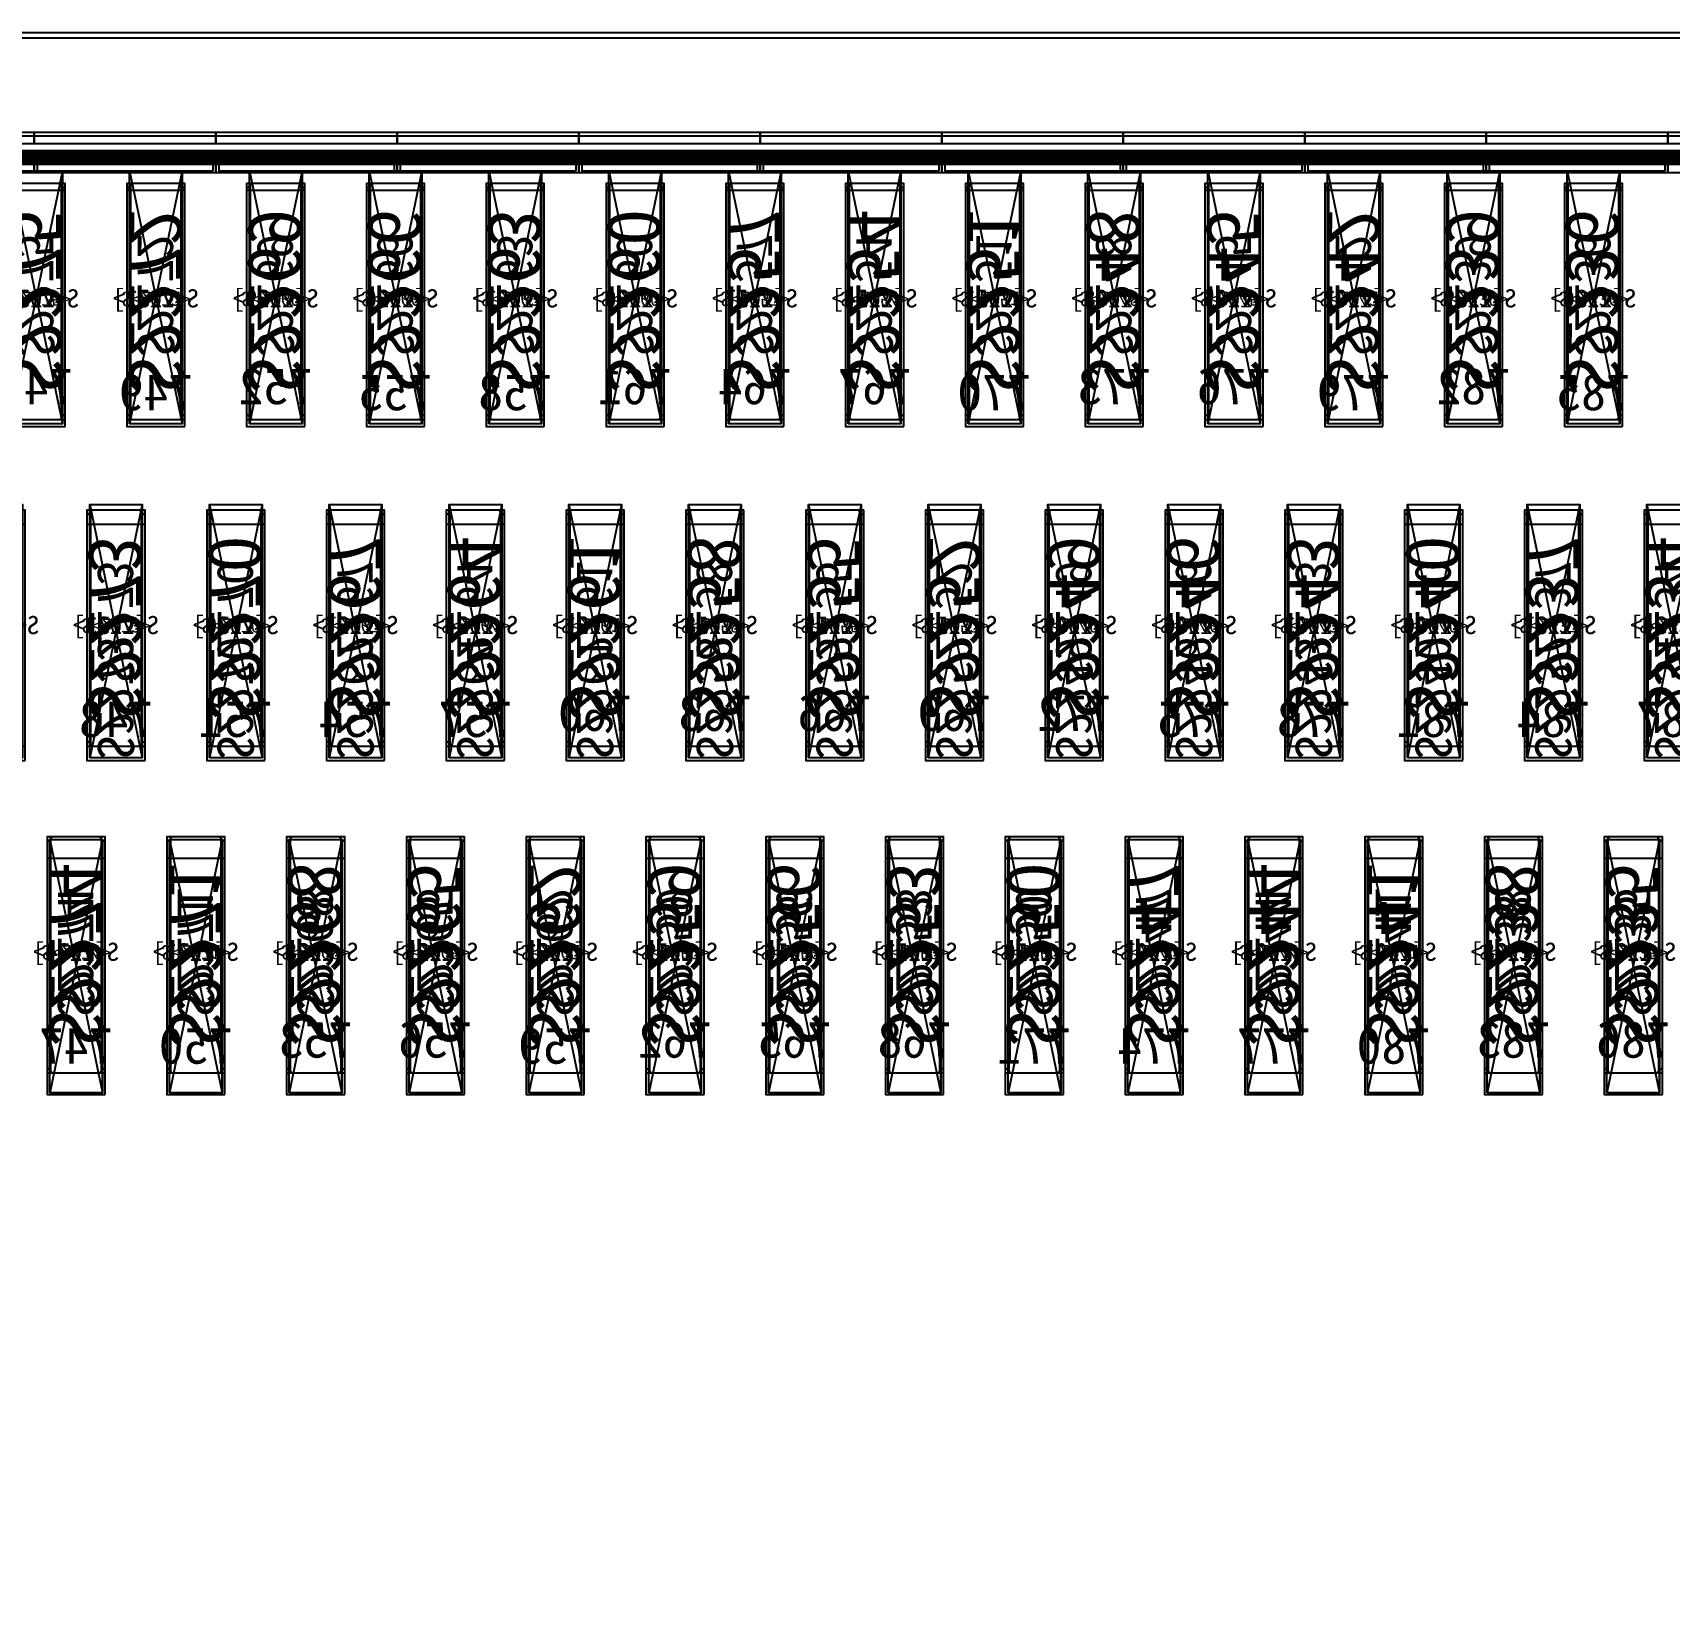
# Model space of a CAD drawing. Header units: millimetres. Extents: x 427 to 2444, y 137 to 817.
# Drawn here: x 1123.4964 to 1123.9472, y 301.2176 to 301.6514 of the extents above; entities that cross this region are included whole.
import ezdxf
from ezdxf.enums import TextEntityAlignment as Align

# ---------------------------------------------------------------- set-up
doc = ezdxf.new("R2010")
doc.units = ezdxf.units.MM
for name, color, linetype in [('L0', 211, 'Continuous'), ('L102', 91, 'Continuous'), ('L114', 213, 'Continuous'), ('L240', 60, 'Continuous'), ('L241', 200, 'Continuous'), ('L242', 51, 'Continuous'), ('L245', 53, 'Continuous'), ('L246', 93, 'Continuous'), ('L247', 13, 'Continuous'), ('L59', 140, 'Continuous'), ('L63', 4, 'Continuous'), ('L98', 150, 'Continuous')]:
    doc.layers.add(name, color=color, linetype=linetype)
doc.styles.add('txt', font='simhei.ttf')

# ---------------------------------------------------------------- blocks, each defined once
blk = doc.blocks.new('HX8394_F_PAD')
at = {"layer": 'L0'}
blk.add_lwpolyline([(-13.86, -0.4025), (-13.86, 0.4025), (13.86, 0.4025), (13.86, -0.4025), (-13.86, -0.4025)], close=True, dxfattribs=at)
at = {"layer": 'L241'}
blk.add_lwpolyline([(-13.9, -0.435), (-13.9, 0.435), (13.9, 0.435), (13.9, -0.435), (-13.9, -0.435)], close=True, dxfattribs=at)
at = {"layer": 'L242'}
for points in [[(11.714, 0.3285), (11.7125, 0.33), (11.7125, 0.392), (11.714, 0.3935), (11.727, 0.3935), (11.7285, 0.392), (11.7285, 0.33), (11.727, 0.3285), (11.714, 0.3285)], [(11.747, 0.3285), (11.7455, 0.33), (11.7455, 0.392), (11.747, 0.3935), (11.76, 0.3935), (11.7615, 0.392), (11.7615, 0.33), (11.76, 0.3285), (11.747, 0.3285)], [(11.78, 0.3285), (11.7785, 0.33), (11.7785, 0.392), (11.78, 0.3935), (11.793, 0.3935), (11.7945, 0.392), (11.7945, 0.33), (11.793, 0.3285), (11.78, 0.3285)], [(11.813, 0.3285), (11.8115, 0.33), (11.8115, 0.392), (11.813, 0.3935), (11.826, 0.3935), (11.8275, 0.392), (11.8275, 0.33), (11.826, 0.3285), (11.813, 0.3285)], [(11.846, 0.3285), (11.8445, 0.33), (11.8445, 0.392), (11.846, 0.3935), (11.859, 0.3935), (11.8605, 0.392), (11.8605, 0.33), (11.859, 0.3285), (11.846, 0.3285)], [(11.879, 0.3285), (11.8775, 0.33), (11.8775, 0.392), (11.879, 0.3935), (11.892, 0.3935), (11.8935, 0.392), (11.8935, 0.33), (11.892, 0.3285), (11.879, 0.3285)], [(11.912, 0.3285), (11.9105, 0.33), (11.9105, 0.392), (11.912, 0.3935), (11.925, 0.3935), (11.9265, 0.392), (11.9265, 0.33), (11.925, 0.3285), (11.912, 0.3285)], [(11.945, 0.3285), (11.9435, 0.33), (11.9435, 0.392), (11.945, 0.3935), (11.958, 0.3935), (11.9595, 0.392), (11.9595, 0.33), (11.958, 0.3285), (11.945, 0.3285)], [(11.978, 0.3285), (11.9765, 0.33), (11.9765, 0.392), (11.978, 0.3935), (11.991, 0.3935), (11.9925, 0.392), (11.9925, 0.33), (11.991, 0.3285), (11.978, 0.3285)], [(12.011, 0.3285), (12.0095, 0.33), (12.0095, 0.392), (12.011, 0.3935), (12.024, 0.3935), (12.0255, 0.392), (12.0255, 0.33), (12.024, 0.3285), (12.011, 0.3285)], [(12.044, 0.3285), (12.0425, 0.33), (12.0425, 0.392), (12.044, 0.3935), (12.057, 0.3935), (12.0585, 0.392), (12.0585, 0.33), (12.057, 0.3285), (12.044, 0.3285)], [(12.077, 0.3285), (12.0755, 0.33), (12.0755, 0.392), (12.077, 0.3935), (12.09, 0.3935), (12.0915, 0.392), (12.0915, 0.33), (12.09, 0.3285), (12.077, 0.3285)], [(12.11, 0.3285), (12.1085, 0.33), (12.1085, 0.392), (12.11, 0.3935), (12.123, 0.3935), (12.1245, 0.392), (12.1245, 0.33), (12.123, 0.3285), (12.11, 0.3285)], [(12.143, 0.3285), (12.1415, 0.33), (12.1415, 0.392), (12.143, 0.3935), (12.156, 0.3935), (12.1575, 0.392), (12.1575, 0.33), (12.156, 0.3285), (12.143, 0.3285)], [(11.692, 0.2385), (11.6905, 0.24), (11.6905, 0.302), (11.692, 0.3035), (11.705, 0.3035), (11.7065, 0.302), (11.7065, 0.24), (11.705, 0.2385), (11.692, 0.2385)], [(11.725, 0.2385), (11.7235, 0.24), (11.7235, 0.302), (11.725, 0.3035), (11.738, 0.3035), (11.7395, 0.302), (11.7395, 0.24), (11.738, 0.2385), (11.725, 0.2385)], [(11.758, 0.2385), (11.7565, 0.24), (11.7565, 0.302), (11.758, 0.3035), (11.771, 0.3035), (11.7725, 0.302), (11.7725, 0.24), (11.771, 0.2385), (11.758, 0.2385)], [(11.791, 0.2385), (11.7895, 0.24), (11.7895, 0.302), (11.791, 0.3035), (11.804, 0.3035), (11.8055, 0.302), (11.8055, 0.24), (11.804, 0.2385), (11.791, 0.2385)], [(11.824, 0.2385), (11.8225, 0.24), (11.8225, 0.302), (11.824, 0.3035), (11.837, 0.3035), (11.8385, 0.302), (11.8385, 0.24), (11.837, 0.2385), (11.824, 0.2385)], [(11.857, 0.2385), (11.8555, 0.24), (11.8555, 0.302), (11.857, 0.3035), (11.87, 0.3035), (11.8715, 0.302), (11.8715, 0.24), (11.87, 0.2385), (11.857, 0.2385)], [(11.89, 0.2385), (11.8885, 0.24), (11.8885, 0.302), (11.89, 0.3035), (11.903, 0.3035), (11.9045, 0.302), (11.9045, 0.24), (11.903, 0.2385), (11.89, 0.2385)], [(11.923, 0.2385), (11.9215, 0.24), (11.9215, 0.302), (11.923, 0.3035), (11.936, 0.3035), (11.9375, 0.302), (11.9375, 0.24), (11.936, 0.2385), (11.923, 0.2385)], [(11.956, 0.2385), (11.9545, 0.24), (11.9545, 0.302), (11.956, 0.3035), (11.969, 0.3035), (11.9705, 0.302), (11.9705, 0.24), (11.969, 0.2385), (11.956, 0.2385)], [(11.989, 0.2385), (11.9875, 0.24), (11.9875, 0.302), (11.989, 0.3035), (12.002, 0.3035), (12.0035, 0.302), (12.0035, 0.24), (12.002, 0.2385), (11.989, 0.2385)], [(12.022, 0.2385), (12.0205, 0.24), (12.0205, 0.302), (12.022, 0.3035), (12.035, 0.3035), (12.0365, 0.302), (12.0365, 0.24), (12.035, 0.2385), (12.022, 0.2385)], [(12.055, 0.2385), (12.0535, 0.24), (12.0535, 0.302), (12.055, 0.3035), (12.068, 0.3035), (12.0695, 0.302), (12.0695, 0.24), (12.068, 0.2385), (12.055, 0.2385)], [(12.088, 0.2385), (12.0865, 0.24), (12.0865, 0.302), (12.088, 0.3035), (12.101, 0.3035), (12.1025, 0.302), (12.1025, 0.24), (12.101, 0.2385), (12.088, 0.2385)], [(12.121, 0.2385), (12.1195, 0.24), (12.1195, 0.302), (12.121, 0.3035), (12.134, 0.3035), (12.1355, 0.302), (12.1355, 0.24), (12.134, 0.2385), (12.121, 0.2385)], [(11.703, 0.1485), (11.7015, 0.15), (11.7015, 0.212), (11.703, 0.2135), (11.716, 0.2135), (11.7175, 0.212), (11.7175, 0.15), (11.716, 0.1485), (11.703, 0.1485)], [(11.736, 0.1485), (11.7345, 0.15), (11.7345, 0.212), (11.736, 0.2135), (11.749, 0.2135), (11.7505, 0.212), (11.7505, 0.15), (11.749, 0.1485), (11.736, 0.1485)], [(11.769, 0.1485), (11.7675, 0.15), (11.7675, 0.212), (11.769, 0.2135), (11.782, 0.2135), (11.7835, 0.212), (11.7835, 0.15), (11.782, 0.1485), (11.769, 0.1485)], [(11.802, 0.1485), (11.8005, 0.15), (11.8005, 0.212), (11.802, 0.2135), (11.815, 0.2135), (11.8165, 0.212), (11.8165, 0.15), (11.815, 0.1485), (11.802, 0.1485)], [(11.835, 0.1485), (11.8335, 0.15), (11.8335, 0.212), (11.835, 0.2135), (11.848, 0.2135), (11.8495, 0.212), (11.8495, 0.15), (11.848, 0.1485), (11.835, 0.1485)], [(11.868, 0.1485), (11.8665, 0.15), (11.8665, 0.212), (11.868, 0.2135), (11.881, 0.2135), (11.8825, 0.212), (11.8825, 0.15), (11.881, 0.1485), (11.868, 0.1485)], [(11.901, 0.1485), (11.8995, 0.15), (11.8995, 0.212), (11.901, 0.2135), (11.914, 0.2135), (11.9155, 0.212), (11.9155, 0.15), (11.914, 0.1485), (11.901, 0.1485)], [(11.934, 0.1485), (11.9325, 0.15), (11.9325, 0.212), (11.934, 0.2135), (11.947, 0.2135), (11.9485, 0.212), (11.9485, 0.15), (11.947, 0.1485), (11.934, 0.1485)], [(11.967, 0.1485), (11.9655, 0.15), (11.9655, 0.212), (11.967, 0.2135), (11.98, 0.2135), (11.9815, 0.212), (11.9815, 0.15), (11.98, 0.1485), (11.967, 0.1485)], [(12, 0.1485), (11.9985, 0.15), (11.9985, 0.212), (12, 0.2135), (12.013, 0.2135), (12.0145, 0.212), (12.0145, 0.15), (12.013, 0.1485), (12, 0.1485)], [(12.033, 0.1485), (12.0315, 0.15), (12.0315, 0.212), (12.033, 0.2135), (12.046, 0.2135), (12.0475, 0.212), (12.0475, 0.15), (12.046, 0.1485), (12.033, 0.1485)], [(12.066, 0.1485), (12.0645, 0.15), (12.0645, 0.212), (12.066, 0.2135), (12.079, 0.2135), (12.0805, 0.212), (12.0805, 0.15), (12.079, 0.1485), (12.066, 0.1485)], [(12.099, 0.1485), (12.0975, 0.15), (12.0975, 0.212), (12.099, 0.2135), (12.112, 0.2135), (12.1135, 0.212), (12.1135, 0.15), (12.112, 0.1485), (12.099, 0.1485)], [(12.132, 0.1485), (12.1305, 0.15), (12.1305, 0.212), (12.132, 0.2135), (12.145, 0.2135), (12.1465, 0.212), (12.1465, 0.15), (12.145, 0.1485), (12.132, 0.1485)]]:
    blk.add_lwpolyline(points, close=True, dxfattribs=at)
at = {"layer": 'L247', "style": 'txt'}
for s, p in [('S2236', (11.7205, 0.362666)), ('S2239', (11.7535, 0.362666)), ('S2242', (11.7865, 0.362666)), ('S2245', (11.8195, 0.362666)), ('S2248', (11.8525, 0.362666)), ('S2251', (11.8855, 0.362666)), ('S2254', (11.9185, 0.362666)), ('S2257', (11.9515, 0.362666)), ('S2260', (11.9845, 0.362666)), ('S2263', (12.0175, 0.362666)), ('S2266', (12.0505, 0.362666)), ('S2269', (12.0835, 0.362666)), ('S2272', (12.1165, 0.362666)), ('S2275', (12.1495, 0.362666)), ('S2234', (11.6985, 0.272666)), ('S2237', (11.7315, 0.272666)), ('S2240', (11.7645, 0.272666)), ('S2243', (11.7975, 0.272666)), ('S2246', (11.8305, 0.272666)), ('S2249', (11.8635, 0.272666)), ('S2252', (11.8965, 0.272666)), ('S2255', (11.9295, 0.272666)), ('S2258', (11.9625, 0.272666)), ('S2261', (11.9955, 0.272666)), ('S2264', (12.0285, 0.272666)), ('S2267', (12.0615, 0.272666)), ('S2270', (12.0945, 0.272666)), ('S2273', (12.1275, 0.272666)), ('S2235', (11.7095, 0.182666)), ('S2238', (11.7425, 0.182666)), ('S2241', (11.7755, 0.182666)), ('S2244', (11.8085, 0.182666)), ('S2247', (11.8415, 0.182666)), ('S2250', (11.8745, 0.182666)), ('S2253', (11.9075, 0.182666)), ('S2256', (11.9405, 0.182666)), ('S2259', (11.9735, 0.182666)), ('S2262', (12.0065, 0.182666)), ('S2265', (12.0395, 0.182666)), ('S2268', (12.0725, 0.182666)), ('S2271', (12.1055, 0.182666)), ('S2274', (12.1385, 0.182666))]:
    blk.add_text(s, height=0.01, rotation=90, dxfattribs=at).set_placement(p, align=Align.MIDDLE_CENTER)
blk = doc.blocks.new('NTBUMP_65X16')
at = {"layer": 'L242'}
blk.add_lwpolyline([(-0.008, -0.0325), (-0.008, 0.0325), (0.008, 0.0325), (0.008, -0.0325), (-0.008, -0.0325)], close=True, dxfattribs=at)
blk = doc.blocks.new('ILI9881C_AA_NTBUMP_PM_875UM')
at = {"layer": 'L241'}
blk.add_lwpolyline([(-13.92, -0.4375), (-13.92, 0.4375), (13.92, 0.4375), (13.92, -0.4375), (-13.92, -0.4375)], close=True, dxfattribs=at)
at = {"rotation": 180}
for p in [(11.7205, 0.365), (11.7535, 0.365), (11.7865, 0.365), (11.8195, 0.365), (11.8525, 0.365), (11.8855, 0.365), (11.9185, 0.365), (11.9515, 0.365), (11.9845, 0.365), (12.0175, 0.365), (12.0505, 0.365), (12.0835, 0.365), (12.1165, 0.365), (12.1495, 0.365), (11.6985, 0.275), (11.7315, 0.275), (11.7645, 0.275), (11.7975, 0.275), (11.8305, 0.275), (11.8635, 0.275), (11.8965, 0.275), (11.9295, 0.275), (11.9625, 0.275), (11.9955, 0.275), (12.0285, 0.275), (12.0615, 0.275), (12.0945, 0.275), (12.1275, 0.275), (11.7095, 0.185), (11.7425, 0.185), (11.7755, 0.185), (11.8085, 0.185), (11.8415, 0.185), (11.8745, 0.185), (11.9075, 0.185), (11.9405, 0.185), (11.9735, 0.185), (12.0065, 0.185), (12.0395, 0.185), (12.0725, 0.185), (12.1055, 0.185), (12.1385, 0.185)]:
    blk.add_blockref('NTBUMP_65X16', p, dxfattribs=at)
at = {"layer": 'L246', "style": 'txt'}
for s, p in [('S2236', (11.7205, 0.365)), ('S2239', (11.7535, 0.365)), ('S2242', (11.7865, 0.365)), ('S2245', (11.8195, 0.365)), ('S2248', (11.8525, 0.365)), ('S2251', (11.8855, 0.365)), ('S2254', (11.9185, 0.365)), ('S2257', (11.9515, 0.365)), ('S2260', (11.9845, 0.365)), ('S2263', (12.0175, 0.365)), ('S2266', (12.0505, 0.365)), ('S2269', (12.0835, 0.365)), ('S2272', (12.1165, 0.365)), ('S2275', (12.1495, 0.365)), ('S2234', (11.6985, 0.275)), ('S2237', (11.7315, 0.275)), ('S2240', (11.7645, 0.275)), ('S2243', (11.7975, 0.275)), ('S2246', (11.8305, 0.275)), ('S2249', (11.8635, 0.275)), ('S2252', (11.8965, 0.275)), ('S2255', (11.9295, 0.275)), ('S2258', (11.9625, 0.275)), ('S2261', (11.9955, 0.275)), ('S2264', (12.0285, 0.275)), ('S2267', (12.0615, 0.275)), ('S2270', (12.0945, 0.275)), ('S2273', (12.1275, 0.275)), ('S2235', (11.7095, 0.185)), ('S2238', (11.7425, 0.185)), ('S2241', (11.7755, 0.185)), ('S2244', (11.8085, 0.185)), ('S2247', (11.8415, 0.185)), ('S2250', (11.8745, 0.185)), ('S2253', (11.9075, 0.185)), ('S2256', (11.9405, 0.185)), ('S2259', (11.9735, 0.185)), ('S2262', (12.0065, 0.185)), ('S2265', (12.0395, 0.185)), ('S2268', (12.0725, 0.185)), ('S2271', (12.1055, 0.185)), ('S2274', (12.1385, 0.185))]:
    blk.add_text(s, height=0.015, rotation=90, dxfattribs=at).set_placement(p, align=Align.MIDDLE_CENTER)
for s, p in [('785', (11.7205, 0.34)), ('782', (11.7535, 0.341666)), ('779', (11.7865, 0.34)), ('776', (11.8195, 0.341666)), ('773', (11.8525, 0.341666)), ('770', (11.8855, 0.34)), ('767', (11.9185, 0.341666)), ('764', (11.9515, 0.341666)), ('761', (11.9845, 0.341666)), ('758', (12.0175, 0.34)), ('755', (12.0505, 0.34)), ('752', (12.0835, 0.341666)), ('749', (12.1165, 0.34)), ('746', (12.1495, 0.341666)), ('787', (11.6985, 0.25)), ('784', (11.7315, 0.25)), ('781', (11.7645, 0.25)), ('778', (11.7975, 0.25)), ('775', (11.8305, 0.25)), ('772', (11.8635, 0.251666)), ('769', (11.8965, 0.251666)), ('766', (11.9295, 0.251666)), ('763', (11.9625, 0.251666)), ('760', (11.9955, 0.251666)), ('757', (12.0285, 0.25)), ('754', (12.0615, 0.25)), ('751', (12.0945, 0.25)), ('748', (12.1275, 0.25)), ('786', (11.7095, 0.161666)), ('783', (11.7425, 0.161666)), ('780', (11.7755, 0.16)), ('777', (11.8085, 0.16)), ('774', (11.8415, 0.16)), ('771', (11.8745, 0.16)), ('768', (11.9075, 0.161666)), ('765', (11.9405, 0.161666)), ('762', (11.9735, 0.161666)), ('759', (12.0065, 0.16)), ('756', (12.0395, 0.161666)), ('753', (12.0725, 0.161666)), ('750', (12.1055, 0.16)), ('747', (12.1385, 0.16))]:
    blk.add_text(s, height=0.01, dxfattribs=at).set_placement(p, align=Align.MIDDLE_CENTER)
blk = doc.blocks.new('OUT_3BUMP')
at = {"layer": 'L242'}
for points in [[(0, 0.206), (0, 0.271), (0.016, 0.271), (0.016, 0.206), (0, 0.206)], [(0.011, 0.116), (0.011, 0.181), (0.027, 0.181), (0.027, 0.116), (0.011, 0.116)], [(0.022, 0.026), (0.022, 0.091), (0.038, 0.091), (0.038, 0.026), (0.022, 0.026)]]:
    blk.add_lwpolyline(points, close=True, dxfattribs=at)
blk = doc.blocks.new('JD9365Z_PAD_20170829_Y880')
at = {"layer": 'L241'}
blk.add_lwpolyline([(-13.95, -0.41), (-13.95, 0.41), (13.95, 0.41), (13.95, -0.41), (-13.95, -0.41)], close=True, dxfattribs=at)
at = {"row_count": 1, "column_count": 372, "row_spacing": 0.245, "column_spacing": 0.033}
blk.add_blockref('OUT_3BUMP', (1.3835, 0.13), dxfattribs=at)
at = {"layer": 'L240', "style": 'txt'}
for s, p in [('S[1996]', (11.7205, 0.369333)), ('S[1999]', (11.7535, 0.369333)), ('S[2002]', (11.7865, 0.369333)), ('S[2005]', (11.8195, 0.369333)), ('S[2008]', (11.8525, 0.369333)), ('S[2011]', (11.8855, 0.369333)), ('S[2014]', (11.9185, 0.369333)), ('S[2017]', (11.9515, 0.369333)), ('S[2020]', (11.9845, 0.369333)), ('S[2023]', (12.0175, 0.369333)), ('S[2026]', (12.0505, 0.369333)), ('S[2029]', (12.0835, 0.369333)), ('S[2032]', (12.1165, 0.369333)), ('S[2035]', (12.1495, 0.369333)), ('S[1994]', (11.6985, 0.279333)), ('S[1997]', (11.7315, 0.279333)), ('S[2000]', (11.7645, 0.279333)), ('S[2003]', (11.7975, 0.279333)), ('S[2006]', (11.8305, 0.279333)), ('S[2009]', (11.8635, 0.279333)), ('S[2012]', (11.8965, 0.279333)), ('S[2015]', (11.9295, 0.279333)), ('S[2018]', (11.9625, 0.279333)), ('S[2021]', (11.9955, 0.279333)), ('S[2024]', (12.0285, 0.279333)), ('S[2027]', (12.0615, 0.279333)), ('S[2030]', (12.0945, 0.279333)), ('S[2033]', (12.1275, 0.279333)), ('S[2036]', (12.1605, 0.279333)), ('S[1995]', (11.7095, 0.189333)), ('S[1998]', (11.7425, 0.189333)), ('S[2001]', (11.7755, 0.189333)), ('S[2004]', (11.8085, 0.189333)), ('S[2007]', (11.8415, 0.189333)), ('S[2010]', (11.8745, 0.189333)), ('S[2013]', (11.9075, 0.189333)), ('S[2016]', (11.9405, 0.189333)), ('S[2019]', (11.9735, 0.189333)), ('S[2022]', (12.0065, 0.189333)), ('S[2025]', (12.0395, 0.189333)), ('S[2028]', (12.0725, 0.189333)), ('S[2031]', (12.1055, 0.189333)), ('S[2034]', (12.1385, 0.189333))]:
    blk.add_text(s, height=0.005, dxfattribs=at).set_placement(p, align=Align.MIDDLE_CENTER)
blk = doc.blocks.new('NV3052C3P_BUMP_ORI_20190911')
at = {"layer": 'L241'}
blk.add_lwpolyline([(-13.8, -0.398), (-13.8, 0.398), (13.8, 0.398), (13.8, -0.398), (-13.8, -0.398)], close=True, dxfattribs=at)
at = {"layer": 'L242'}
for points in [[(11.7125, 0.32), (11.7125, 0.385), (11.7285, 0.385), (11.7285, 0.32), (11.7125, 0.32)], [(11.7455, 0.32), (11.7455, 0.385), (11.7615, 0.385), (11.7615, 0.32), (11.7455, 0.32)], [(11.7785, 0.32), (11.7785, 0.385), (11.7945, 0.385), (11.7945, 0.32), (11.7785, 0.32)], [(11.8115, 0.32), (11.8115, 0.385), (11.8275, 0.385), (11.8275, 0.32), (11.8115, 0.32)], [(11.8445, 0.32), (11.8445, 0.385), (11.8605, 0.385), (11.8605, 0.32), (11.8445, 0.32)], [(11.8775, 0.32), (11.8775, 0.385), (11.8935, 0.385), (11.8935, 0.32), (11.8775, 0.32)], [(11.9105, 0.32), (11.9105, 0.385), (11.9265, 0.385), (11.9265, 0.32), (11.9105, 0.32)], [(11.9435, 0.32), (11.9435, 0.385), (11.9595, 0.385), (11.9595, 0.32), (11.9435, 0.32)], [(11.9765, 0.32), (11.9765, 0.385), (11.9925, 0.385), (11.9925, 0.32), (11.9765, 0.32)], [(12.0095, 0.32), (12.0095, 0.385), (12.0255, 0.385), (12.0255, 0.32), (12.0095, 0.32)], [(12.0425, 0.32), (12.0425, 0.385), (12.0585, 0.385), (12.0585, 0.32), (12.0425, 0.32)], [(12.0755, 0.32), (12.0755, 0.385), (12.0915, 0.385), (12.0915, 0.32), (12.0755, 0.32)], [(12.1085, 0.32), (12.1085, 0.385), (12.1245, 0.385), (12.1245, 0.32), (12.1085, 0.32)], [(12.1415, 0.32), (12.1415, 0.385), (12.1575, 0.385), (12.1575, 0.32), (12.1415, 0.32)], [(11.6905, 0.23), (11.6905, 0.295), (11.7065, 0.295), (11.7065, 0.23), (11.6905, 0.23)], [(11.7235, 0.23), (11.7235, 0.295), (11.7395, 0.295), (11.7395, 0.23), (11.7235, 0.23)], [(11.7565, 0.23), (11.7565, 0.295), (11.7725, 0.295), (11.7725, 0.23), (11.7565, 0.23)], [(11.7895, 0.23), (11.7895, 0.295), (11.8055, 0.295), (11.8055, 0.23), (11.7895, 0.23)], [(11.8225, 0.23), (11.8225, 0.295), (11.8385, 0.295), (11.8385, 0.23), (11.8225, 0.23)], [(11.8555, 0.23), (11.8555, 0.295), (11.8715, 0.295), (11.8715, 0.23), (11.8555, 0.23)], [(11.8885, 0.23), (11.8885, 0.295), (11.9045, 0.295), (11.9045, 0.23), (11.8885, 0.23)], [(11.9215, 0.23), (11.9215, 0.295), (11.9375, 0.295), (11.9375, 0.23), (11.9215, 0.23)], [(11.9545, 0.23), (11.9545, 0.295), (11.9705, 0.295), (11.9705, 0.23), (11.9545, 0.23)], [(11.9875, 0.23), (11.9875, 0.295), (12.0035, 0.295), (12.0035, 0.23), (11.9875, 0.23)], [(12.0205, 0.23), (12.0205, 0.295), (12.0365, 0.295), (12.0365, 0.23), (12.0205, 0.23)], [(12.0535, 0.23), (12.0535, 0.295), (12.0695, 0.295), (12.0695, 0.23), (12.0535, 0.23)], [(12.0865, 0.23), (12.0865, 0.295), (12.1025, 0.295), (12.1025, 0.23), (12.0865, 0.23)], [(12.1195, 0.23), (12.1195, 0.295), (12.1355, 0.295), (12.1355, 0.23), (12.1195, 0.23)], [(11.7015, 0.14), (11.7015, 0.205), (11.7175, 0.205), (11.7175, 0.14), (11.7015, 0.14)], [(11.7345, 0.14), (11.7345, 0.205), (11.7505, 0.205), (11.7505, 0.14), (11.7345, 0.14)], [(11.7675, 0.14), (11.7675, 0.205), (11.7835, 0.205), (11.7835, 0.14), (11.7675, 0.14)], [(11.8005, 0.14), (11.8005, 0.205), (11.8165, 0.205), (11.8165, 0.14), (11.8005, 0.14)], [(11.8335, 0.14), (11.8335, 0.205), (11.8495, 0.205), (11.8495, 0.14), (11.8335, 0.14)], [(11.8665, 0.14), (11.8665, 0.205), (11.8825, 0.205), (11.8825, 0.14), (11.8665, 0.14)], [(11.8995, 0.14), (11.8995, 0.205), (11.9155, 0.205), (11.9155, 0.14), (11.8995, 0.14)], [(11.9325, 0.14), (11.9325, 0.205), (11.9485, 0.205), (11.9485, 0.14), (11.9325, 0.14)], [(11.9655, 0.14), (11.9655, 0.205), (11.9815, 0.205), (11.9815, 0.14), (11.9655, 0.14)], [(11.9985, 0.14), (11.9985, 0.205), (12.0145, 0.205), (12.0145, 0.14), (11.9985, 0.14)], [(12.0315, 0.14), (12.0315, 0.205), (12.0475, 0.205), (12.0475, 0.14), (12.0315, 0.14)], [(12.0645, 0.14), (12.0645, 0.205), (12.0805, 0.205), (12.0805, 0.14), (12.0645, 0.14)], [(12.0975, 0.14), (12.0975, 0.205), (12.1135, 0.205), (12.1135, 0.14), (12.0975, 0.14)], [(12.1305, 0.14), (12.1305, 0.205), (12.1465, 0.205), (12.1465, 0.14), (12.1305, 0.14)]]:
    blk.add_lwpolyline(points, close=True, dxfattribs=at)
at = {"layer": 'L245', "style": 'txt'}
for s, p in [('S<2236>', (11.720473, 0.353333)), ('S<2239>', (11.753473, 0.353333)), ('S<2242>', (11.786473, 0.353333)), ('S<2245>', (11.819473, 0.353333)), ('S<2248>', (11.852473, 0.353333)), ('S<2251>', (11.885473, 0.353333)), ('S<2254>', (11.918473, 0.353333)), ('S<2257>', (11.951473, 0.353333)), ('S<2260>', (11.984473, 0.353333)), ('S<2263>', (12.017473, 0.353333)), ('S<2266>', (12.050473, 0.353333)), ('S<2269>', (12.083473, 0.353333)), ('S<2272>', (12.116473, 0.353333)), ('S<2275>', (12.149473, 0.353333)), ('S<2234>', (11.698473, 0.263333)), ('S<2237>', (11.731473, 0.263333)), ('S<2240>', (11.764473, 0.263333)), ('S<2243>', (11.797473, 0.263333)), ('S<2246>', (11.830473, 0.263333)), ('S<2249>', (11.863473, 0.263333)), ('S<2252>', (11.896473, 0.263333)), ('S<2255>', (11.929473, 0.263333)), ('S<2258>', (11.962473, 0.263333)), ('S<2261>', (11.995473, 0.263333)), ('S<2264>', (12.028473, 0.263333)), ('S<2267>', (12.061473, 0.263333)), ('S<2270>', (12.094473, 0.263333)), ('S<2273>', (12.127473, 0.263333)), ('S<2276>', (12.160473, 0.263333)), ('S<2235>', (11.709473, 0.173333)), ('S<2238>', (11.742473, 0.173333)), ('S<2241>', (11.775473, 0.173333)), ('S<2244>', (11.808473, 0.173333)), ('S<2247>', (11.841473, 0.173333)), ('S<2250>', (11.874473, 0.173333)), ('S<2253>', (11.907473, 0.173333)), ('S<2256>', (11.940473, 0.173333)), ('S<2259>', (11.973473, 0.173333)), ('S<2262>', (12.006473, 0.173333)), ('S<2265>', (12.039473, 0.173333)), ('S<2268>', (12.072473, 0.173333)), ('S<2271>', (12.105473, 0.173333)), ('S<2274>', (12.138473, 0.173333))]:
    blk.add_text(s, height=0.005, dxfattribs=at).set_placement(p, align=Align.MIDDLE_CENTER)
blk = doc.blocks.new('BUMP_14_65')
at = {"layer": 'L242'}
blk.add_lwpolyline([(-0.007, -0.022), (-0.007, 0.043), (0.007, 0.043), (0.007, -0.022), (-0.007, -0.022)], close=True, dxfattribs=at)
blk = doc.blocks.new('FL11283_A_OTHER')
at = {"layer": 'L102'}
blk.add_lwpolyline([(0, 0), (0, 0.41), (13.86, 0.41), (13.86, 0), (0, 0)], close=True, dxfattribs=at)
at = {"layer": 'L241'}
blk.add_lwpolyline([(-13.86, -0.41), (-13.86, 0.41), (13.86, 0.41), (13.86, 0.404), (-13.854, 0.404), (-13.854, -0.404), (13.854, -0.404), (13.854, 0.404), (13.86, 0.404), (13.86, -0.41), (-13.86, -0.41)], close=True, dxfattribs=at)
at = {"layer": 'L59'}
blk.add_lwpolyline([(-13.86, -0.41), (-13.86, 0.41), (13.86, 0.41), (13.86, -0.41), (-13.86, -0.41)], close=True, dxfattribs=at)
for p in [(11.7205, 0.358), (11.7535, 0.358), (11.7865, 0.358), (11.8195, 0.358), (11.8525, 0.358), (11.8855, 0.358), (11.9185, 0.358), (11.9515, 0.358), (11.9845, 0.358), (12.0175, 0.358), (12.0505, 0.358), (12.0835, 0.358), (12.1165, 0.358), (12.1495, 0.358), (11.6985, 0.268), (11.7315, 0.268), (11.7645, 0.268), (11.7975, 0.268), (11.8305, 0.268), (11.8635, 0.268), (11.8965, 0.268), (11.9295, 0.268), (11.9625, 0.268), (11.9955, 0.268), (12.0285, 0.268), (12.0615, 0.268), (12.0945, 0.268), (12.1275, 0.268), (11.7095, 0.178), (11.7425, 0.178), (11.7755, 0.178), (11.8085, 0.178), (11.8415, 0.178), (11.8745, 0.178), (11.9075, 0.178), (11.9405, 0.178), (11.9735, 0.178), (12.0065, 0.178), (12.0395, 0.178), (12.0725, 0.178), (12.1055, 0.178), (12.1385, 0.178)]:
    blk.add_blockref('BUMP_14_65', p)
at = {"layer": 'L102', "style": 'txt'}
for s, p in [('S2236', (11.7205, 0.370166)), ('S2239', (11.7535, 0.370166)), ('S2242', (11.7865, 0.370166)), ('S2245', (11.8195, 0.370166)), ('S2248', (11.8525, 0.370166)), ('S2251', (11.8855, 0.370166)), ('S2254', (11.9185, 0.370166)), ('S2257', (11.9515, 0.370166)), ('S2260', (11.9845, 0.370166)), ('S2263', (12.0175, 0.370166)), ('S2266', (12.0505, 0.370166)), ('S2269', (12.0835, 0.370166)), ('S2272', (12.1165, 0.370166)), ('S2275', (12.1495, 0.370166)), ('S2234', (11.6985, 0.259166)), ('S2237', (11.7315, 0.259166)), ('S2240', (11.7645, 0.259166)), ('S2243', (11.7975, 0.259166)), ('S2246', (11.8305, 0.259166)), ('S2249', (11.8635, 0.259166)), ('S2252', (11.8965, 0.259166)), ('S2255', (11.9295, 0.259166)), ('S2258', (11.9625, 0.259166)), ('S2261', (11.9955, 0.259166)), ('S2264', (12.0285, 0.259166)), ('S2267', (12.0615, 0.259166)), ('S2270', (12.0945, 0.259166)), ('S2273', (12.1275, 0.259166)), ('S2235', (11.7095, 0.188166)), ('S2238', (11.7425, 0.188166)), ('S2241', (11.7755, 0.188166)), ('S2244', (11.8085, 0.188166)), ('S2247', (11.8415, 0.188166)), ('S2250', (11.8745, 0.188166)), ('S2253', (11.9075, 0.188166)), ('S2256', (11.9405, 0.188166)), ('S2259', (11.9735, 0.188166)), ('S2262', (12.0065, 0.188166)), ('S2265', (12.0395, 0.188166)), ('S2268', (12.0725, 0.188166)), ('S2271', (12.1055, 0.188166)), ('S2274', (12.1385, 0.188166))]:
    blk.add_text(s, height=0.01, rotation=90, dxfattribs=at).set_placement(p, align=Align.MIDDLE_CENTER)
blk = doc.blocks.new('GC9702_LCDPAD_BUMP')
at = {"layer": 'L242'}
blk.add_lwpolyline([(-0.008, -0.0325), (-0.008, 0.0325), (0.008, 0.0325), (0.008, -0.0325), (-0.008, -0.0325)], close=True, dxfattribs=at)
blk = doc.blocks.new('GC9702_BUMP_NOCOMPENSATION')
at = {"layer": 'L114', "const_width": 0.004}
for points in [[(11.65, 0.378), (11.7, 0.378)], [(11.65, 0.378), (11.7, 0.378)], [(11.65, 0.378), (11.7, 0.378)], [(11.65, 0.378), (11.7, 0.378)], [(11.7, 0.378), (11.75, 0.378)], [(11.7, 0.378), (11.75, 0.378)], [(11.7, 0.378), (11.75, 0.378)], [(11.7, 0.378), (11.75, 0.378)], [(11.75, 0.378), (11.8, 0.378)], [(11.75, 0.378), (11.8, 0.378)], [(11.75, 0.378), (11.8, 0.378)], [(11.75, 0.378), (11.8, 0.378)], [(11.8, 0.378), (11.85, 0.378)], [(11.8, 0.378), (11.85, 0.378)], [(11.8, 0.378), (11.85, 0.378)], [(11.8, 0.378), (11.85, 0.378)], [(11.85, 0.378), (11.9, 0.378)], [(11.85, 0.378), (11.9, 0.378)], [(11.85, 0.378), (11.9, 0.378)], [(11.85, 0.378), (11.9, 0.378)], [(11.9, 0.378), (11.95, 0.378)], [(11.9, 0.378), (11.95, 0.378)], [(11.9, 0.378), (11.95, 0.378)], [(11.9, 0.378), (11.95, 0.378)], [(11.95, 0.378), (12, 0.378)], [(11.95, 0.378), (12, 0.378)], [(11.95, 0.378), (12, 0.378)], [(11.95, 0.378), (12, 0.378)], [(12, 0.378), (12.05, 0.378)], [(12, 0.378), (12.05, 0.378)], [(12, 0.378), (12.05, 0.378)], [(12, 0.378), (12.05, 0.378)], [(12.05, 0.378), (12.1, 0.378)], [(12.05, 0.378), (12.1, 0.378)], [(12.05, 0.378), (12.1, 0.378)], [(12.05, 0.378), (12.1, 0.378)], [(12.1, 0.378), (12.15, 0.378)], [(12.1, 0.378), (12.15, 0.378)], [(12.1, 0.378), (12.15, 0.378)], [(12.1, 0.378), (12.15, 0.378)], [(12.15, 0.378), (12.2, 0.378)], [(12.15, 0.378), (12.2, 0.378)], [(12.15, 0.378), (12.2, 0.378)], [(12.15, 0.378), (12.2, 0.378)]]:
    blk.add_lwpolyline(points, dxfattribs=at)
at = {"layer": 'L114'}
for points in [[(11.65, 0.374), (11.65, 0.38), (11.7, 0.38), (11.7, 0.374), (11.65, 0.374)], [(11.65, 0.374), (11.65, 0.38), (11.7, 0.38), (11.7, 0.374), (11.65, 0.374)], [(11.7, 0.374), (11.7, 0.38), (11.75, 0.38), (11.75, 0.374), (11.7, 0.374)], [(11.7, 0.374), (11.7, 0.38), (11.75, 0.38), (11.75, 0.374), (11.7, 0.374)], [(11.70074, 0.37443), (11.70074, 0.379), (11.74918, 0.379), (11.74918, 0.37443), (11.70074, 0.37443)], [(11.70074, 0.37443), (11.70074, 0.379), (11.74918, 0.379), (11.74918, 0.37443), (11.70074, 0.37443)], [(11.75, 0.374), (11.75, 0.38), (11.8, 0.38), (11.8, 0.374), (11.75, 0.374)], [(11.75, 0.374), (11.75, 0.38), (11.8, 0.38), (11.8, 0.374), (11.75, 0.374)], [(11.75074, 0.37443), (11.75074, 0.379), (11.79918, 0.379), (11.79918, 0.37443), (11.75074, 0.37443)], [(11.75074, 0.37443), (11.75074, 0.379), (11.79918, 0.379), (11.79918, 0.37443), (11.75074, 0.37443)], [(11.8, 0.374), (11.8, 0.38), (11.85, 0.38), (11.85, 0.374), (11.8, 0.374)], [(11.8, 0.374), (11.8, 0.38), (11.85, 0.38), (11.85, 0.374), (11.8, 0.374)], [(11.80074, 0.37443), (11.80074, 0.379), (11.84918, 0.379), (11.84918, 0.37443), (11.80074, 0.37443)], [(11.80074, 0.37443), (11.80074, 0.379), (11.84918, 0.379), (11.84918, 0.37443), (11.80074, 0.37443)], [(11.85, 0.374), (11.85, 0.38), (11.9, 0.38), (11.9, 0.374), (11.85, 0.374)], [(11.85, 0.374), (11.85, 0.38), (11.9, 0.38), (11.9, 0.374), (11.85, 0.374)], [(11.85074, 0.37443), (11.85074, 0.379), (11.89918, 0.379), (11.89918, 0.37443), (11.85074, 0.37443)], [(11.85074, 0.37443), (11.85074, 0.379), (11.89918, 0.379), (11.89918, 0.37443), (11.85074, 0.37443)], [(11.9, 0.374), (11.9, 0.38), (11.95, 0.38), (11.95, 0.374), (11.9, 0.374)], [(11.9, 0.374), (11.9, 0.38), (11.95, 0.38), (11.95, 0.374), (11.9, 0.374)], [(11.90074, 0.37443), (11.90074, 0.379), (11.94918, 0.379), (11.94918, 0.37443), (11.90074, 0.37443)], [(11.90074, 0.37443), (11.90074, 0.379), (11.94918, 0.379), (11.94918, 0.37443), (11.90074, 0.37443)], [(11.95, 0.374), (11.95, 0.38), (12, 0.38), (12, 0.374), (11.95, 0.374)], [(11.95, 0.374), (11.95, 0.38), (12, 0.38), (12, 0.374), (11.95, 0.374)], [(11.95074, 0.37443), (11.95074, 0.379), (11.99918, 0.379), (11.99918, 0.37443), (11.95074, 0.37443)], [(11.95074, 0.37443), (11.95074, 0.379), (11.99918, 0.379), (11.99918, 0.37443), (11.95074, 0.37443)], [(12, 0.374), (12, 0.38), (12.05, 0.38), (12.05, 0.374), (12, 0.374)], [(12, 0.374), (12, 0.38), (12.05, 0.38), (12.05, 0.374), (12, 0.374)], [(12.00074, 0.37443), (12.00074, 0.379), (12.04918, 0.379), (12.04918, 0.37443), (12.00074, 0.37443)], [(12.00074, 0.37443), (12.00074, 0.379), (12.04918, 0.379), (12.04918, 0.37443), (12.00074, 0.37443)], [(12.05, 0.374), (12.05, 0.38), (12.1, 0.38), (12.1, 0.374), (12.05, 0.374)], [(12.05, 0.374), (12.05, 0.38), (12.1, 0.38), (12.1, 0.374), (12.05, 0.374)], [(12.05074, 0.37443), (12.05074, 0.379), (12.09918, 0.379), (12.09918, 0.37443), (12.05074, 0.37443)], [(12.05074, 0.37443), (12.05074, 0.379), (12.09918, 0.379), (12.09918, 0.37443), (12.05074, 0.37443)], [(12.1, 0.374), (12.1, 0.38), (12.15, 0.38), (12.15, 0.374), (12.1, 0.374)], [(12.1, 0.374), (12.1, 0.38), (12.15, 0.38), (12.15, 0.374), (12.1, 0.374)], [(12.10074, 0.37443), (12.10074, 0.379), (12.14918, 0.379), (12.14918, 0.37443), (12.10074, 0.37443)], [(12.10074, 0.37443), (12.10074, 0.379), (12.14918, 0.379), (12.14918, 0.37443), (12.10074, 0.37443)], [(12.15, 0.374), (12.15, 0.38), (12.2, 0.38), (12.2, 0.374), (12.15, 0.374)], [(12.15, 0.374), (12.15, 0.38), (12.2, 0.38), (12.2, 0.374), (12.15, 0.374)]]:
    blk.add_lwpolyline(points, close=True, dxfattribs=at)
at = {"layer": 'L241'}
for points in [[(11.65, 0.382), (11.65, 0.385), (11.7, 0.385), (11.7, 0.382), (11.65, 0.382)], [(11.65, 0.382), (11.65, 0.385), (11.7, 0.385), (11.7, 0.382), (11.65, 0.382)], [(11.7, 0.382), (11.7, 0.385), (11.75, 0.385), (11.75, 0.382), (11.7, 0.382)], [(11.7, 0.382), (11.7, 0.385), (11.75, 0.385), (11.75, 0.382), (11.7, 0.382)], [(11.75, 0.382), (11.75, 0.385), (11.8, 0.385), (11.8, 0.382), (11.75, 0.382)], [(11.75, 0.382), (11.75, 0.385), (11.8, 0.385), (11.8, 0.382), (11.75, 0.382)], [(11.8, 0.382), (11.8, 0.385), (11.85, 0.385), (11.85, 0.382), (11.8, 0.382)], [(11.8, 0.382), (11.8, 0.385), (11.85, 0.385), (11.85, 0.382), (11.8, 0.382)], [(11.85, 0.382), (11.85, 0.385), (11.9, 0.385), (11.9, 0.382), (11.85, 0.382)], [(11.85, 0.382), (11.85, 0.385), (11.9, 0.385), (11.9, 0.382), (11.85, 0.382)], [(11.9, 0.382), (11.9, 0.385), (11.95, 0.385), (11.95, 0.382), (11.9, 0.382)], [(11.9, 0.382), (11.9, 0.385), (11.95, 0.385), (11.95, 0.382), (11.9, 0.382)], [(11.95, 0.382), (11.95, 0.385), (12, 0.385), (12, 0.382), (11.95, 0.382)], [(11.95, 0.382), (11.95, 0.385), (12, 0.385), (12, 0.382), (11.95, 0.382)], [(12, 0.382), (12, 0.385), (12.05, 0.385), (12.05, 0.382), (12, 0.382)], [(12, 0.382), (12, 0.385), (12.05, 0.385), (12.05, 0.382), (12, 0.382)], [(12.05, 0.382), (12.05, 0.385), (12.1, 0.385), (12.1, 0.382), (12.05, 0.382)], [(12.05, 0.382), (12.05, 0.385), (12.1, 0.385), (12.1, 0.382), (12.05, 0.382)], [(12.1, 0.382), (12.1, 0.385), (12.15, 0.385), (12.15, 0.382), (12.1, 0.382)], [(12.1, 0.382), (12.1, 0.385), (12.15, 0.385), (12.15, 0.382), (12.1, 0.382)], [(12.15, 0.382), (12.15, 0.385), (12.2, 0.385), (12.2, 0.382), (12.15, 0.382)], [(12.15, 0.382), (12.15, 0.385), (12.2, 0.385), (12.2, 0.382), (12.15, 0.382)]]:
    blk.add_lwpolyline(points, close=True, dxfattribs=at)
at = {"row_count": 1, "column_count": 413, "row_spacing": 0.065, "column_spacing": 0.033}
for p in [(0.0055, 0.3365), (0.0165, 0.2445), (0.0275, 0.1525)]:
    blk.add_blockref('GC9702_LCDPAD_BUMP', p, dxfattribs=at)
at = {"layer": 'L98', "style": 'txt'}
for s, p in [('S<2236>', (11.7205, 0.33917)), ('S<2239>', (11.7535, 0.33917)), ('S<2242>', (11.7865, 0.33917)), ('S<2245>', (11.8195, 0.33917)), ('S<2248>', (11.8525, 0.33917)), ('S<2251>', (11.8855, 0.33917)), ('S<2254>', (11.9185, 0.33917)), ('S<2257>', (11.9515, 0.33917)), ('S<2260>', (11.9845, 0.33917)), ('S<2263>', (12.0175, 0.33917)), ('S<2266>', (12.0505, 0.33917)), ('S<2269>', (12.0835, 0.33917)), ('S<2272>', (12.1165, 0.33917)), ('S<2275>', (12.1495, 0.33917)), ('S<2234>', (11.6985, 0.24917)), ('S<2237>', (11.7315, 0.24917)), ('S<2240>', (11.7645, 0.24917)), ('S<2243>', (11.7975, 0.24917)), ('S<2246>', (11.8305, 0.24917)), ('S<2249>', (11.8635, 0.24917)), ('S<2252>', (11.8965, 0.24917)), ('S<2255>', (11.9295, 0.24917)), ('S<2258>', (11.9625, 0.24917)), ('S<2261>', (11.9955, 0.24917)), ('S<2264>', (12.0285, 0.24917)), ('S<2267>', (12.0615, 0.24917)), ('S<2270>', (12.0945, 0.24917)), ('S<2273>', (12.1275, 0.24917)), ('S<2235>', (11.7095, 0.15917)), ('S<2238>', (11.7425, 0.15917)), ('S<2241>', (11.7755, 0.15917)), ('S<2244>', (11.8085, 0.15917)), ('S<2247>', (11.8415, 0.15917)), ('S<2250>', (11.8745, 0.15917)), ('S<2253>', (11.9075, 0.15917)), ('S<2256>', (11.9405, 0.15917)), ('S<2259>', (11.9735, 0.15917)), ('S<2262>', (12.0065, 0.15917)), ('S<2265>', (12.0395, 0.15917)), ('S<2268>', (12.0725, 0.15917)), ('S<2271>', (12.1055, 0.15917)), ('S<2274>', (12.1385, 0.15917))]:
    blk.add_text(s, height=0.004, rotation=180, dxfattribs=at).set_placement(p, align=Align.MIDDLE_CENTER)
blk = doc.blocks.new('IC_GDS_ALL')
for name, p in [('ILI9881C_AA_NTBUMP_PM_875UM', (0, 0)), ('HX8394_F_PAD', (0, 0.004)), ('GC9702_BUMP_NOCOMPENSATION', (0, 0.0265)), ('NV3052C3P_BUMP_ORI_20190911', (0, 0.0125)), ('JD9365Z_PAD_20170829_Y880', (0, -0.0035)), ('FL11283_A_OTHER', (0, -0.0035))]:
    blk.add_blockref(name, p)
blk = doc.blocks.new('OUTPUT_PAD_SD')
at = {"color": 5, "linetype": 'Continuous'}
blk.add_lwpolyline([(0.00225, 0.078), (0.01675, 0.00825), (0.01675, 0.078), (0.00225, 0.00825)], dxfattribs=at)
at = {"layer": 'L63', "color": 5}
blk.add_lwpolyline([(0.00225, 0.00825), (0.00225, 0.078), (0.01675, 0.078), (0.01675, 0.00825), (0.00225, 0.00825)], close=True, dxfattribs=at)
blk = doc.blocks.new('OUTPUT_PAD_GATE')
at = {"color": 5, "linetype": 'Continuous'}
blk.add_lwpolyline([(0.00175, 0.07125), (0.01625, 0.0015), (0.01625, 0.07125), (0.00175, 0.0015)], dxfattribs=at)
at = {"layer": 'L63', "color": 5}
blk.add_lwpolyline([(0.00175, 0.0015), (0.00175, 0.07125), (0.01625, 0.07125), (0.01625, 0.0015), (0.00175, 0.0015)], close=True, dxfattribs=at)
blk = doc.blocks.new('IC_PAD_ALL')
at = {"row_count": 1, "row_spacing": 0.0685, "column_spacing": 0.066}
for name, p, column_count in [('OUTPUT_PAD_GATE', (0.004, 0.68425), 414), ('OUTPUT_PAD_SD', (0.0365, 0.6775), 414), ('OUTPUT_PAD_GATE', (0.026, 0.59225), 414), ('OUTPUT_PAD_SD', (0.0585, 0.5855), 413), ('OUTPUT_PAD_GATE', (-0.018, 0.5), 414), ('OUTPUT_PAD_SD', (0.0145, 0.49325), 414)]:
    blk.add_blockref(name, p, dxfattribs=dict(at, column_count=column_count))
blk = doc.blocks.new('IC_ALL')
at = {"yscale": -1, "rotation": 180}
blk.add_blockref('IC_GDS_ALL', (14, 0.4375), dxfattribs=at)
blk.add_blockref('IC_PAD_ALL', (0.3525, 0.083))
blk = doc.blocks.new('IC_FPC_OLB_ALL')
blk.add_blockref('IC_ALL', (1.188, 1.0245))

msp = doc.modelspace()

# ---------------------------------------------------------------- block references
msp.add_blockref('IC_FPC_OLB_ALL', (1120.45883, 299.75037))

doc.saveas('drawing.dxf')
